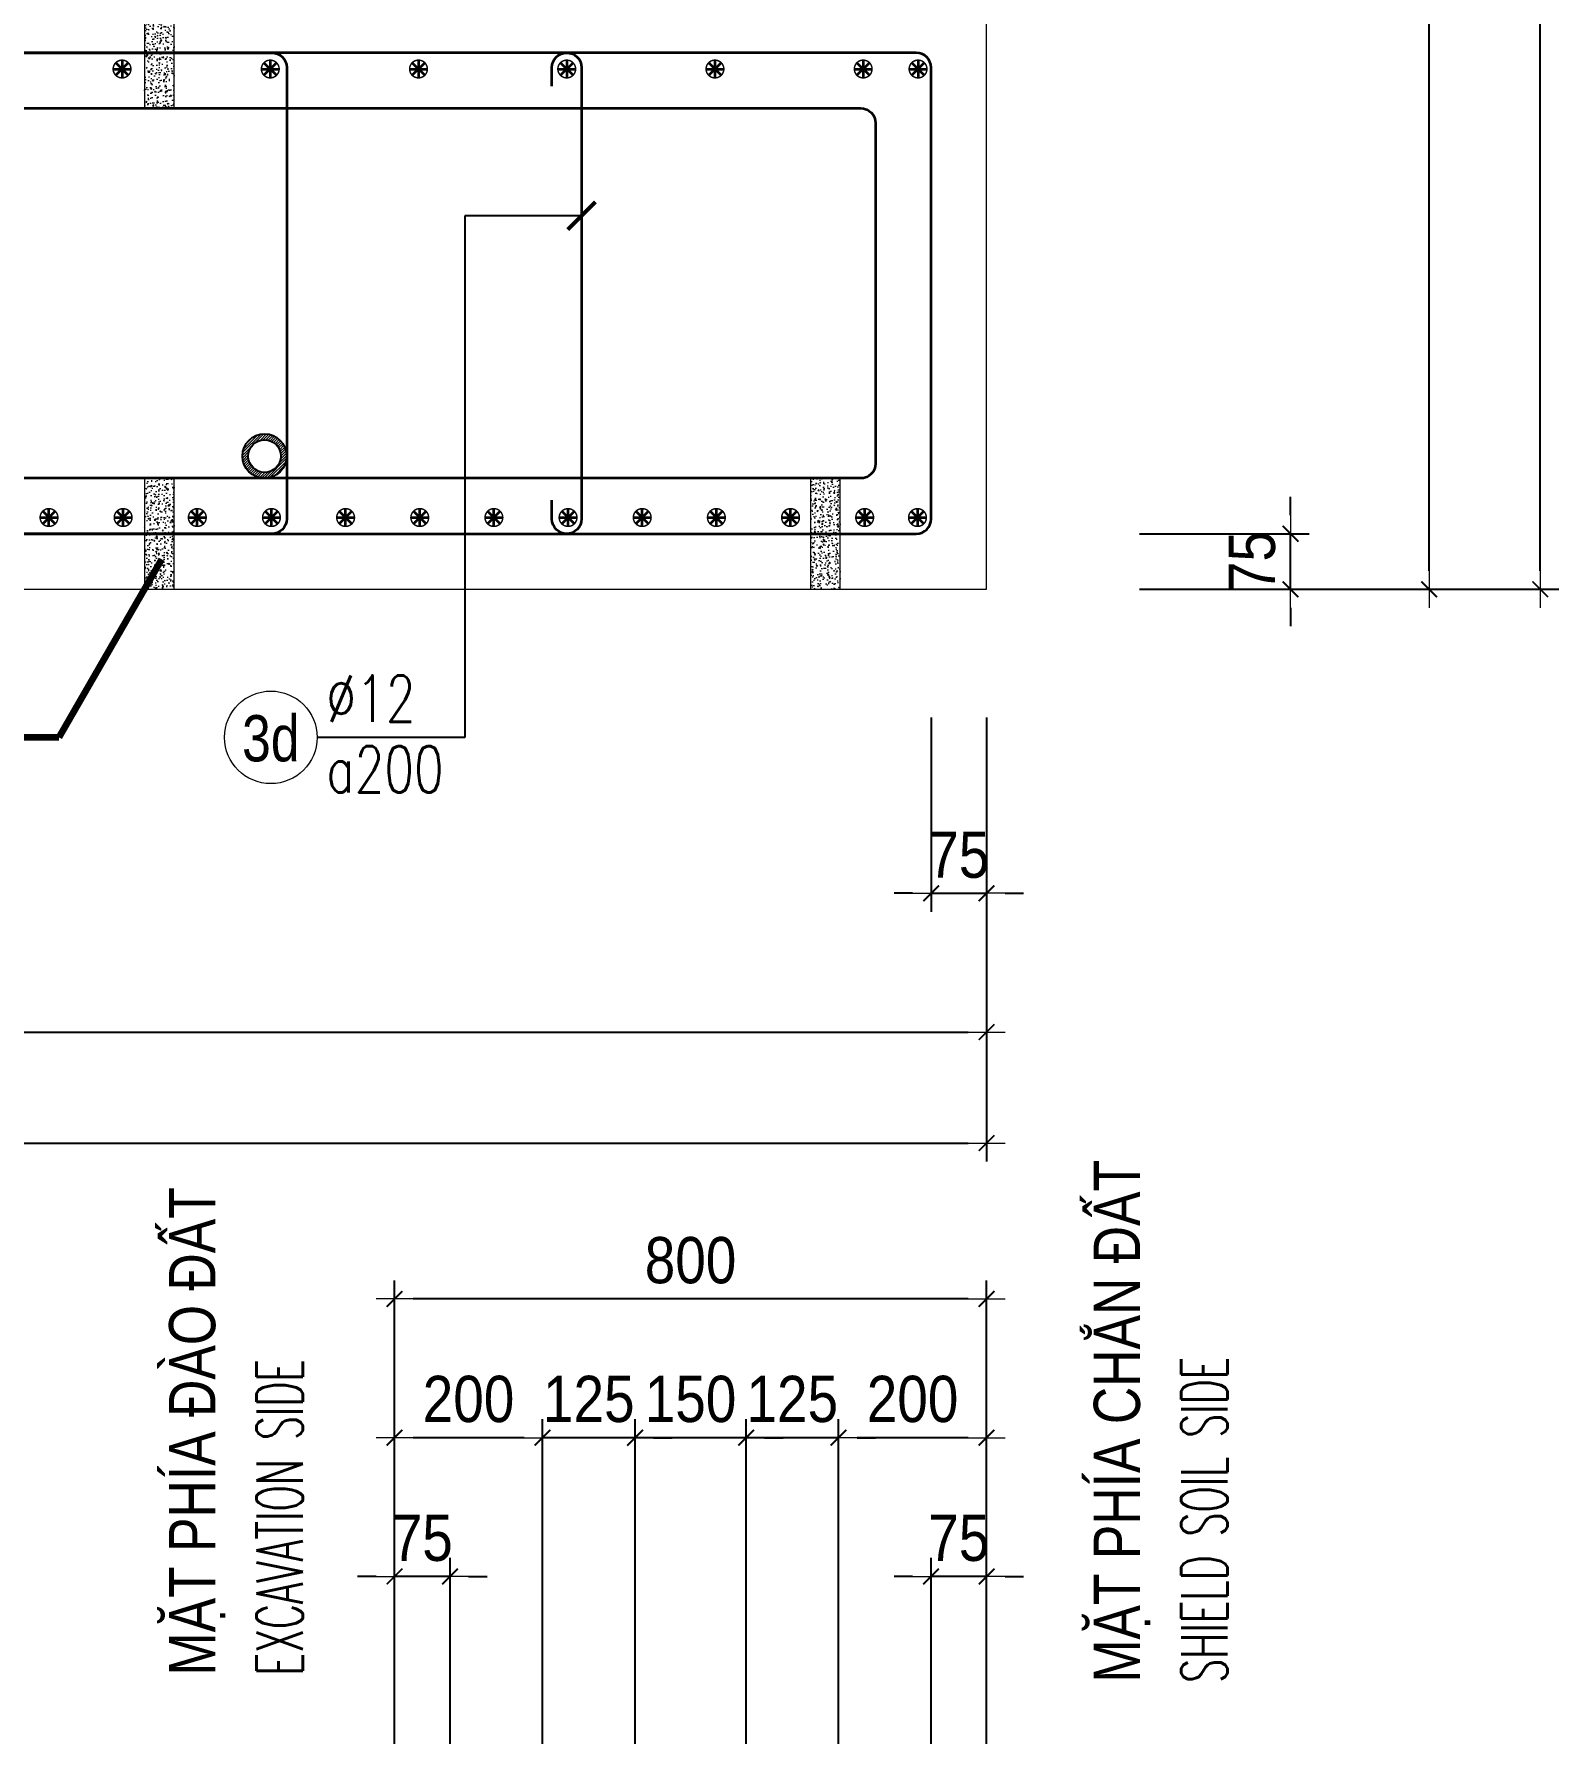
# Model space of a CAD drawing. Header units: millimetres. Extents: x -642477 to 1168880, y -27982 to 330379.
# Drawn here: x 717403 to 723584, y 88572 to 95502 of the extents above; entities that cross this region are included whole.
import ezdxf
from ezdxf.enums import TextEntityAlignment as Align

# ---------------------------------------------------------------- set-up
doc = ezdxf.new("R2010")
doc.units = ezdxf.units.MM
doc.layers.get('0').update_dxf_attribs({"lineweight": 20})
doc.layers.get('Defpoints').update_dxf_attribs({"color": 151, "lineweight": 9})
for name, color, linetype, lineweight in [('NDC_S_BREAK-LINE', 1, 'Continuous', 15), ('NDC_S_DIAPHGRAM WALL', 3, 'Continuous', 20), ('NDC_S_DIM', 1, 'Continuous', 15), ('NDC_S_ENG TITLE', 3, 'Continuous', 20), ('NDC_S_HATCH MATERIAL', 8, 'Continuous', 13), ('NDC_S_LEADER', 1, 'Continuous', 15), ('NDC_S_LEVEL TEXT', 7, 'Continuous', 20), ('NDC_S_REBAR', 4, 'Continuous', 35), ('NDC_S_VN TEXT', 7, 'Continuous', 20)]:
    doc.layers.add(name, color=color, linetype=linetype, lineweight=lineweight)
doc.layers.add('NDC_S_REBAR DES.', color=2, linetype='Continuous')
doc.styles.add('ARIAL', font='arial.ttf', dxfattribs={"width": 0.8})
doc.styles.add('NDC_ARIAL', font='arial.ttf', dxfattribs={"width": 0.85})
doc.styles.add('NDC_DIM', font='', dxfattribs={"width": 0.75})
doc.styles.add('NDC_EN TXT', font='romans.shx', dxfattribs={"width": 0.8})
doc.styles.get('NDC_DIM').set_extended_font_data('Dotum')
doc.dimstyles.new('A1-NDC-1-25 (x3)', dxfattribs={"dimscale": 75, "dimtxt": 2.5, "dimasz": 1, "dimexe": 1, "dimexo": 0, "dimgap": 0.8, "dimtad": 1, "dimdec": 0, "dimlfac": 0.333333, "dimdsep": 46, "dimtxsty": 'NDC_ARIAL', "dimblk": 'DIMMARK', "dimcen": 49999.938995, "dimdle": 1.5, "dimclrd": 1, "dimclre": 1, "dimclrt": 3, "dimadec": 0, "dimazin": 0, "dimtfac": 1, "dimtdec": 0, "dimtix": 1, "dimtmove": 2, "dimatfit": 3, "dimfxl": 1, "dimarcsym": 0})
doc.dimstyles.new('NDC_dim_25', dxfattribs={"dimscale": 25, "dimtxt": 2.2, "dimasz": 1.5, "dimexe": 1.5, "dimexo": 2.5, "dimgap": 1, "dimtad": 1, "dimdec": 0, "dimzin": 0, "dimdsep": 46, "dimtxsty": 'NDC_DIM', "dimblk": 'DIMMARK', "dimcen": 0.09, "dimdle": 1.2, "dimclrd": 1, "dimclre": 1, "dimclrt": 3, "dimadec": 0, "dimazin": 0, "dimtfac": 1, "dimtdec": 0, "dimtix": 1, "dimtofl": 0, "dimtmove": 0, "dimatfit": 3, "dimfxl": 6, "dimfxlon": 1, "dimtolj": 1, "dimtzin": 0, "dimarcsym": 0})

# ---------------------------------------------------------------- blocks, each defined once
blk = doc.blocks.new('Ong sieu am')
at = {"layer": 'NDC_S_HATCH MATERIAL'}
h = blk.add_hatch(dxfattribs=at)
h.set_pattern_fill('ANSI31', color=256, scale=20)
h.set_pattern_definition([(45, (0, 0), (-1.76776695, 1.76776695), [])])
h.paths.add_polyline_path([(-7119.3, 51158.9, 1), (-7179.3, 51158.9, 1)])
h.paths.add_polyline_path([(-7171.3, 51158.9, -1), (-7127.3, 51158.9, -1)], flags=16)
at = {"layer": 'NDC_S_REBAR DES.'}
for radius in [30, 22]:
    blk.add_circle((-7149.3, 51158.9), radius, dxfattribs=at)
blk = doc.blocks.new('con ke BT')
at = {"layer": 'NDC_S_HATCH MATERIAL'}
h = blk.add_hatch(dxfattribs=at)
h.set_pattern_fill('AR-CONC', color=256, scale=2)
h.set_pattern_definition([(50, (0, 0), (14.3452037, -1.2550427), [1.5, -16.5]), (355, (0, 0), (-2.7750267, 15.0438427), [1.2, -13.2]), (100.451444, (1.195, -0.105), (11.570177, 13.7888), [1.274804, -14.0228422]), (46.1842, (0, 4), (21.3448266, -3.3103856), [2.25, -24.75]), (96.635635, (1.779, 3.724), (18.693239, 19.482372), [1.912207, -21.034275]), (351.184164, (0, 4), (18.693239, 19.482372), [1.8, -19.8]), (21, (2, 3), (11.938141, -8.0523778), [1.5, -16.5]), (326, (2, 3), (4.8663066, 14.503001), [1.2, -13.2]), (71.451445, (2.995, 2.329), (16.8044475, 6.450623), [1.274804, -14.0228422]), (37.5, (0, 0), (0.2431971, 6.6578771), [0, -13.04, 0, -13.4, 0, -13.25]), (7.5, (0, 0), (5.2613907, 7.8882342), [0, -7.64, 0, -12.74, 0, -5.05]), (327.5, (-4.46, 0), (10.6764487, -0.45109743), [0, -5, 0, -15.6, 0, -20.7]), (317.5, (-6.46, 0), (11.6637234, 2.0020996), [0, -6.5, 0, -10.36, 0, -14.7])])
h.paths.add_polyline_path([(-7076.9, 51430.9), (-7116.9, 51430.9), (-7116.9, 51280.9), (-7076.9, 51280.9)])
at = {"layer": 'NDC_S_BREAK-LINE'}
blk.add_lwpolyline([(-7116.9, 51430.9), (-7116.9, 51280.9), (-7076.9, 51280.9), (-7076.9, 51430.9)], close=True, dxfattribs=at)
blk = doc.blocks.new('*U1086')
at = {"layer": 'NDC_S_LEADER', "xscale": 3, "yscale": 3, "zscale": 3}
blk.add_blockref('con ke BT', (21290.7, -154067.7), dxfattribs=at)
blk = doc.blocks.new('*U1079')
at = {"layer": 'NDC_S_DIM', "color": 0, "linetype": 'ByBlock', "lineweight": -2, "transparency": 16777216}
blk.add_blockref('*U1086', (8100, 0), dxfattribs=at)
blk = doc.blocks.new('*U1080')
at = {"layer": 'NDC_S_LEADER', "xscale": 3, "yscale": 3, "zscale": 3}
blk.add_blockref('con ke BT', (21290.7, -154067.7), dxfattribs=at)
blk = doc.blocks.new('*U1081')
at = {"layer": 'NDC_S_DIM', "color": 0, "linetype": 'ByBlock', "lineweight": -2, "transparency": 16777216}
for p in [(8100, 0), (10800, 0)]:
    blk.add_blockref('*U1080', p, dxfattribs=at)
blk = doc.blocks.new('kata_block_THEP')
at = {"layer": 'NDC_S_REBAR', "color": 0}
for p, q in [((-0.5, 0), (0.5, 0)), ((-0.354, 0.354), (0.354, -0.354)), ((0.354, 0.354), (-0.354, -0.354)), ((0, 0.5), (0, -0.5))]:
    blk.add_line(p, q, dxfattribs=at)
at = {"layer": 'NDC_S_REBAR', "color": 0, "const_width": 0.0833}
blk.add_lwpolyline([(-0.5, 0, 1), (0.5, 0, 1), (-0.5, 0, 1)], format="xyb", dxfattribs=at)
blk = doc.blocks.new('*U1082')
at = {"layer": 'NDC_S_REBAR', "ltscale": 80, "xscale": 72, "yscale": 72, "zscale": 72}
blk.add_blockref('kata_block_THEP', (0, 0), dxfattribs=at)
blk = doc.blocks.new('*U1083')
at = {"layer": 'NDC_S_LEVEL TEXT', "color": 0, "linetype": 'ByBlock', "lineweight": -2, "transparency": 16777216}
for p in [(9013.5, 0), (9614.4, 0), (10215.3, 0), (10816.2, 0), (11417.1, 0), (12018, 0)]:
    blk.add_blockref('*U1082', p, dxfattribs=at)
blk = doc.blocks.new('*U1084')
at = {"layer": 'NDC_S_REBAR', "ltscale": 80, "xscale": 72, "yscale": 72, "zscale": 72}
blk.add_blockref('kata_block_THEP', (0, 0), dxfattribs=at)
blk = doc.blocks.new('*U1085')
at = {"layer": 'NDC_S_LEVEL TEXT', "color": 0, "linetype": 'ByBlock', "lineweight": -2, "transparency": 16777216}
for p in [(8717.4, 0), (9018, 0), (9318.6, 0), (9619.2, 0), (9919.8, 0), (10220.4, 0), (10521, 0), (10821.6, 0), (11122.2, 0), (11422.8, 0), (11723.4, 0), (12024, 0)]:
    blk.add_blockref('*U1084', p, dxfattribs=at)
blk = doc.blocks.new('DIMMARK')
at = {"layer": 'NDC_S_DIM', "color": 1}
blk.add_line((-1.5, 0), (1, 0), dxfattribs=at)
at = {"layer": 'NDC_S_DIM', "color": 2, "const_width": 0.1}
blk.add_lwpolyline([(-0.424, -0.424), (0.424, 0.424)], dxfattribs=at)
blk = doc.blocks.new('*D1089')
at = {"layer": 'Defpoints', "color": 0, "ltscale": 100, "transparency": 16777216}
for p in [(721038.9, 92731.6), (721263.9, 92731.6), (721263.9, 92019.4)]:
    blk.add_point(p, dxfattribs=at)
at = {"layer": 'NDC_S_DIM', "color": 1, "lineweight": -2, "ltscale": 100, "transparency": 16777216}
for p, q in [((721038.9, 92731.6), (721038.9, 91944.4)), ((721263.9, 92731.6), (721263.9, 91944.4)), ((720963.9, 92019.4), (720888.9, 92019.4)), ((721038.9, 92019.4), (721263.9, 92019.4)), ((721338.9, 92019.4), (721413.9, 92019.4))]:
    blk.add_line(p, q, dxfattribs=at)
at = {"layer": 'NDC_S_DIM', "color": 1, "lineweight": -2, "ltscale": 100, "transparency": 16777216, "xscale": 75, "yscale": 75, "zscale": 75}
blk.add_blockref('DIMMARK', (721038.9, 92019.4), dxfattribs=at)
at = {"layer": 'NDC_S_DIM', "color": 1, "lineweight": -2, "ltscale": 100, "transparency": 16777216, "xscale": 75, "yscale": 75, "zscale": 75, "rotation": 180}
blk.add_blockref('DIMMARK', (721263.9, 92019.4), dxfattribs=at)
at = {"layer": 'NDC_S_DIM', "color": 3, "ltscale": 100, "transparency": 16777216, "insert": (721151.4, 92174.7), "char_height": 187.5, "attachment_point": 5, "style": 'NDC_ARIAL'}
blk.add_mtext('75', dxfattribs=at)
blk = doc.blocks.new('*D1091')
at = {"layer": 'Defpoints', "color": 0, "ltscale": 100, "transparency": 16777216}
for p in [(708461.4, 92731.6), (721263.9, 92731.6), (721263.9, 91456.9)]:
    blk.add_point(p, dxfattribs=at)
at = {"layer": 'NDC_S_DIM', "color": 1, "lineweight": -2, "ltscale": 100, "transparency": 16777216}
for p, q in [((708461.4, 92731.6), (708461.4, 91381.9)), ((721263.9, 92731.6), (721263.9, 91381.9)), ((708536.4, 91456.9), (721188.9, 91456.9))]:
    blk.add_line(p, q, dxfattribs=at)
at = {"layer": 'NDC_S_DIM', "color": 1, "lineweight": -2, "ltscale": 100, "transparency": 16777216, "xscale": 75, "yscale": 75, "zscale": 75, "rotation": 180}
blk.add_blockref('DIMMARK', (708461.4, 91456.9), dxfattribs=at)
at = {"layer": 'NDC_S_DIM', "color": 1, "lineweight": -2, "ltscale": 100, "transparency": 16777216, "xscale": 75, "yscale": 75, "zscale": 75}
blk.add_blockref('DIMMARK', (721263.9, 91456.9), dxfattribs=at)
at = {"layer": 'NDC_S_DIM', "color": 3, "ltscale": 100, "transparency": 16777216, "insert": (714862.6, 91612.6), "char_height": 187.5, "attachment_point": 5, "style": 'NDC_ARIAL'}
blk.add_mtext('4268', dxfattribs=at)
blk = doc.blocks.new('*D1092')
at = {"layer": 'Defpoints', "color": 0, "ltscale": 100, "transparency": 16777216}
for p in [(708461.4, 92731.6), (721263.9, 92731.6), (721263.9, 91006.9)]:
    blk.add_point(p, dxfattribs=at)
at = {"layer": 'NDC_S_DIM', "color": 1, "lineweight": -2, "ltscale": 100, "transparency": 16777216}
for p, q in [((708461.4, 92731.6), (708461.4, 90931.9)), ((721263.9, 92731.6), (721263.9, 90931.9)), ((708536.4, 91006.9), (721188.9, 91006.9))]:
    blk.add_line(p, q, dxfattribs=at)
at = {"layer": 'NDC_S_DIM', "color": 1, "lineweight": -2, "ltscale": 100, "transparency": 16777216, "xscale": 75, "yscale": 75, "zscale": 75, "rotation": 180}
blk.add_blockref('DIMMARK', (708461.4, 91006.9), dxfattribs=at)
at = {"layer": 'NDC_S_DIM', "color": 1, "lineweight": -2, "ltscale": 100, "transparency": 16777216, "xscale": 75, "yscale": 75, "zscale": 75}
blk.add_blockref('DIMMARK', (721263.9, 91006.9), dxfattribs=at)
at = {"layer": 'NDC_S_DIM', "color": 3, "ltscale": 100, "transparency": 16777216, "insert": (714862.6, 91162.6), "char_height": 187.5, "attachment_point": 5, "style": 'NDC_ARIAL'}
blk.add_mtext('4268', dxfattribs=at)
blk = doc.blocks.new('*D1116')
at = {"layer": 'Defpoints', "color": 0, "ltscale": 100, "transparency": 16777216}
for p in [(721883.6, 93476.6), (722496.1, 93476.6), (721883.6, 93251.6)]:
    blk.add_point(p, dxfattribs=at)
at = {"layer": 'NDC_S_DIM', "color": 1, "lineweight": -2, "ltscale": 100, "transparency": 16777216}
for p, q in [((722496.1, 93551.6), (722496.1, 93626.6)), ((721883.6, 93476.6), (722571.1, 93476.6)), ((722496.1, 93251.6), (722496.1, 93476.6)), ((721883.6, 93251.6), (722571.1, 93251.6)), ((722496.1, 93176.6), (722496.1, 93101.6))]:
    blk.add_line(p, q, dxfattribs=at)
at = {"layer": 'NDC_S_DIM', "color": 1, "lineweight": -2, "ltscale": 100, "transparency": 16777216, "xscale": 75, "yscale": 75, "zscale": 75}
for p, rotation in [((722496.1, 93476.6), 270), ((722496.1, 93251.6), 90)]:
    blk.add_blockref('DIMMARK', p, dxfattribs=dict(at, rotation=rotation))
at = {"layer": 'NDC_S_DIM', "color": 3, "ltscale": 100, "transparency": 16777216, "insert": (722340.8, 93364.1), "char_height": 187.5, "attachment_point": 5, "rotation": 90, "style": 'NDC_ARIAL'}
blk.add_mtext('75', dxfattribs=at)
blk = doc.blocks.new('*D1118')
at = {"layer": 'Defpoints', "color": 0, "ltscale": 100, "transparency": 16777216}
for p in [(721883.6, 101051.6), (723058.6, 101051.6), (721883.6, 93251.6)]:
    blk.add_point(p, dxfattribs=at)
at = {"layer": 'NDC_S_DIM', "color": 1, "lineweight": -2, "ltscale": 100, "transparency": 16777216}
for p, q in [((721883.6, 101051.6), (723133.6, 101051.6)), ((723058.6, 93326.6), (723058.6, 100976.6)), ((721883.6, 93251.6), (723133.6, 93251.6))]:
    blk.add_line(p, q, dxfattribs=at)
at = {"layer": 'NDC_S_DIM', "color": 1, "lineweight": -2, "ltscale": 100, "transparency": 16777216, "xscale": 75, "yscale": 75, "zscale": 75}
for p, rotation in [((723058.6, 101051.6), 90), ((723058.6, 93251.6), 270)]:
    blk.add_blockref('DIMMARK', p, dxfattribs=dict(at, rotation=rotation))
at = {"layer": 'NDC_S_DIM', "color": 3, "ltscale": 100, "transparency": 16777216, "insert": (722902.9, 97151.6), "char_height": 187.5, "attachment_point": 5, "rotation": 90, "style": 'NDC_ARIAL'}
blk.add_mtext('2600', dxfattribs=at)
blk = doc.blocks.new('*D1120')
at = {"layer": 'Defpoints', "color": 0, "ltscale": 100, "transparency": 16777216}
for p in [(721883.6, 101651.6), (723508.6, 101651.6), (721883.6, 93251.6)]:
    blk.add_point(p, dxfattribs=at)
at = {"layer": 'NDC_S_DIM', "color": 1, "lineweight": -2, "ltscale": 100, "transparency": 16777216}
for p, q in [((721883.6, 101651.6), (723583.6, 101651.6)), ((723508.6, 93326.6), (723508.6, 101576.6)), ((721883.6, 93251.6), (723583.6, 93251.6))]:
    blk.add_line(p, q, dxfattribs=at)
at = {"layer": 'NDC_S_DIM', "color": 1, "lineweight": -2, "ltscale": 100, "transparency": 16777216, "xscale": 75, "yscale": 75, "zscale": 75}
for p, rotation in [((723508.6, 101651.6), 90), ((723508.6, 93251.6), 270)]:
    blk.add_blockref('DIMMARK', p, dxfattribs=dict(at, rotation=rotation))
at = {"layer": 'NDC_S_DIM', "color": 3, "ltscale": 100, "transparency": 16777216, "insert": (723352.9, 97451.6), "char_height": 187.5, "attachment_point": 5, "rotation": 90, "style": 'NDC_ARIAL'}
blk.add_mtext('2800', dxfattribs=at)
blk = doc.blocks.new('*U367')
blk.add_circle((-2.5, 0), 2.5)
at = {"layer": 'NDC_S_VN TEXT', "color": 3, "style": 'NDC_EN TXT', "width": 0.75}
for tag, p in [('DK1', (0.5, 0.846)), ('KC1', (0.5, -2.973))]:
    blk.add_attdef(tag, p, '', height=2.5, dxfattribs=at)
at = {"layer": 'NDC_S_VN TEXT', "color": 7, "style": 'ARIAL', "width": 0.8}
blk.add_attdef('SH2', text='', height=2.5, dxfattribs=at).set_placement((-2.5, 0), align=Align.MIDDLE)
blk = doc.blocks.new('*D1139')
at = {"layer": 'Defpoints', "color": 0, "ltscale": 100, "transparency": 16777216}
for p in [(720663.9, 89812.9), (720663.9, 88572.1), (721263.9, 88572.1)]:
    blk.add_point(p, dxfattribs=at)
at = {"layer": 'NDC_S_DIM', "color": 1, "lineweight": -2, "ltscale": 100, "transparency": 16777216}
for p, q in [((720663.9, 88572.1), (720663.9, 89887.9)), ((721263.9, 88572.1), (721263.9, 89887.9)), ((721188.9, 89812.9), (720738.9, 89812.9))]:
    blk.add_line(p, q, dxfattribs=at)
at = {"layer": 'NDC_S_DIM', "color": 1, "lineweight": -2, "ltscale": 100, "transparency": 16777216, "xscale": 75, "yscale": 75, "zscale": 75, "rotation": 180}
blk.add_blockref('DIMMARK', (720663.9, 89812.9), dxfattribs=at)
at = {"layer": 'NDC_S_DIM', "color": 1, "lineweight": -2, "ltscale": 100, "transparency": 16777216, "xscale": 75, "yscale": 75, "zscale": 75}
blk.add_blockref('DIMMARK', (721263.9, 89812.9), dxfattribs=at)
at = {"layer": 'NDC_S_DIM', "color": 3, "ltscale": 100, "transparency": 16777216, "insert": (720963.9, 89968.7), "char_height": 187.5, "attachment_point": 5, "style": 'NDC_ARIAL'}
blk.add_mtext('200', dxfattribs=at)
blk = doc.blocks.new('*D1140')
at = {"layer": 'Defpoints', "color": 0, "ltscale": 100, "transparency": 16777216}
for p in [(720288.9, 89812.9), (720288.9, 88572.1), (720663.9, 88572.1)]:
    blk.add_point(p, dxfattribs=at)
at = {"layer": 'NDC_S_DIM', "color": 1, "lineweight": -2, "ltscale": 100, "transparency": 16777216}
for p, q in [((720288.9, 88572.1), (720288.9, 89887.9)), ((720663.9, 88572.1), (720663.9, 89887.9)), ((720213.9, 89812.9), (720138.9, 89812.9)), ((720663.9, 89812.9), (720288.9, 89812.9)), ((720738.9, 89812.9), (720813.9, 89812.9))]:
    blk.add_line(p, q, dxfattribs=at)
at = {"layer": 'NDC_S_DIM', "color": 1, "lineweight": -2, "ltscale": 100, "transparency": 16777216, "xscale": 75, "yscale": 75, "zscale": 75}
blk.add_blockref('DIMMARK', (720288.9, 89812.9), dxfattribs=at)
at = {"layer": 'NDC_S_DIM', "color": 1, "lineweight": -2, "ltscale": 100, "transparency": 16777216, "xscale": 75, "yscale": 75, "zscale": 75, "rotation": 180}
blk.add_blockref('DIMMARK', (720663.9, 89812.9), dxfattribs=at)
at = {"layer": 'NDC_S_DIM', "color": 3, "ltscale": 100, "transparency": 16777216, "insert": (720476.4, 89968.7), "char_height": 187.5, "attachment_point": 5, "style": 'NDC_ARIAL'}
blk.add_mtext('125', dxfattribs=at)
blk = doc.blocks.new('*D1141')
at = {"layer": 'Defpoints', "color": 0, "ltscale": 100, "transparency": 16777216}
for p in [(719838.9, 89812.9), (719838.9, 88572.1), (720288.9, 88572.1)]:
    blk.add_point(p, dxfattribs=at)
at = {"layer": 'NDC_S_DIM', "color": 1, "lineweight": -2, "ltscale": 100, "transparency": 16777216}
for p, q in [((719838.9, 88572.1), (719838.9, 89887.9)), ((720288.9, 88572.1), (720288.9, 89887.9)), ((719763.9, 89812.9), (719688.9, 89812.9)), ((720288.9, 89812.9), (719838.9, 89812.9)), ((720363.9, 89812.9), (720438.9, 89812.9))]:
    blk.add_line(p, q, dxfattribs=at)
at = {"layer": 'NDC_S_DIM', "color": 1, "lineweight": -2, "ltscale": 100, "transparency": 16777216, "xscale": 75, "yscale": 75, "zscale": 75}
blk.add_blockref('DIMMARK', (719838.9, 89812.9), dxfattribs=at)
at = {"layer": 'NDC_S_DIM', "color": 1, "lineweight": -2, "ltscale": 100, "transparency": 16777216, "xscale": 75, "yscale": 75, "zscale": 75, "rotation": 180}
blk.add_blockref('DIMMARK', (720288.9, 89812.9), dxfattribs=at)
at = {"layer": 'NDC_S_DIM', "color": 3, "ltscale": 100, "transparency": 16777216, "insert": (720063.9, 89968.7), "char_height": 187.5, "attachment_point": 5, "style": 'NDC_ARIAL'}
blk.add_mtext('150', dxfattribs=at)
blk = doc.blocks.new('*D1142')
at = {"layer": 'Defpoints', "color": 0, "ltscale": 100, "transparency": 16777216}
for p in [(719463.9, 89812.9), (719463.9, 88572.1), (719838.9, 88572.1)]:
    blk.add_point(p, dxfattribs=at)
at = {"layer": 'NDC_S_DIM', "color": 1, "lineweight": -2, "ltscale": 100, "transparency": 16777216}
for p, q in [((719463.9, 88572.1), (719463.9, 89887.9)), ((719838.9, 88572.1), (719838.9, 89887.9)), ((719388.9, 89812.9), (719313.9, 89812.9)), ((719838.9, 89812.9), (719463.9, 89812.9)), ((719913.9, 89812.9), (719988.9, 89812.9))]:
    blk.add_line(p, q, dxfattribs=at)
at = {"layer": 'NDC_S_DIM', "color": 1, "lineweight": -2, "ltscale": 100, "transparency": 16777216, "xscale": 75, "yscale": 75, "zscale": 75}
blk.add_blockref('DIMMARK', (719463.9, 89812.9), dxfattribs=at)
at = {"layer": 'NDC_S_DIM', "color": 1, "lineweight": -2, "ltscale": 100, "transparency": 16777216, "xscale": 75, "yscale": 75, "zscale": 75, "rotation": 180}
blk.add_blockref('DIMMARK', (719838.9, 89812.9), dxfattribs=at)
at = {"layer": 'NDC_S_DIM', "color": 3, "ltscale": 100, "transparency": 16777216, "insert": (719651.4, 89968.7), "char_height": 187.5, "attachment_point": 5, "style": 'NDC_ARIAL'}
blk.add_mtext('125', dxfattribs=at)
blk = doc.blocks.new('*D1143')
at = {"layer": 'Defpoints', "color": 0, "ltscale": 100, "transparency": 16777216}
for p in [(718863.9, 89812.9), (718863.9, 88572.1), (719463.9, 88572.1)]:
    blk.add_point(p, dxfattribs=at)
at = {"layer": 'NDC_S_DIM', "color": 1, "lineweight": -2, "ltscale": 100, "transparency": 16777216}
for p, q in [((718863.9, 88572.1), (718863.9, 89887.9)), ((719463.9, 88572.1), (719463.9, 89887.9)), ((719388.9, 89812.9), (718938.9, 89812.9))]:
    blk.add_line(p, q, dxfattribs=at)
at = {"layer": 'NDC_S_DIM', "color": 1, "lineweight": -2, "ltscale": 100, "transparency": 16777216, "xscale": 75, "yscale": 75, "zscale": 75, "rotation": 180}
blk.add_blockref('DIMMARK', (718863.9, 89812.9), dxfattribs=at)
at = {"layer": 'NDC_S_DIM', "color": 1, "lineweight": -2, "ltscale": 100, "transparency": 16777216, "xscale": 75, "yscale": 75, "zscale": 75}
blk.add_blockref('DIMMARK', (719463.9, 89812.9), dxfattribs=at)
at = {"layer": 'NDC_S_DIM', "color": 3, "ltscale": 100, "transparency": 16777216, "insert": (719163.9, 89968.7), "char_height": 187.5, "attachment_point": 5, "style": 'NDC_ARIAL'}
blk.add_mtext('200', dxfattribs=at)
blk = doc.blocks.new('*D1144')
at = {"layer": 'Defpoints', "color": 0, "ltscale": 100, "transparency": 16777216}
for p in [(718863.9, 90375.4), (718863.9, 88572.1), (721263.9, 88572.1)]:
    blk.add_point(p, dxfattribs=at)
at = {"layer": 'NDC_S_DIM', "color": 1, "lineweight": -2, "ltscale": 100, "transparency": 16777216}
for p, q in [((718863.9, 88572.1), (718863.9, 90450.4)), ((721263.9, 88572.1), (721263.9, 90450.4)), ((721188.9, 90375.4), (718938.9, 90375.4))]:
    blk.add_line(p, q, dxfattribs=at)
at = {"layer": 'NDC_S_DIM', "color": 1, "lineweight": -2, "ltscale": 100, "transparency": 16777216, "xscale": 75, "yscale": 75, "zscale": 75, "rotation": 180}
blk.add_blockref('DIMMARK', (718863.9, 90375.4), dxfattribs=at)
at = {"layer": 'NDC_S_DIM', "color": 1, "lineweight": -2, "ltscale": 100, "transparency": 16777216, "xscale": 75, "yscale": 75, "zscale": 75}
blk.add_blockref('DIMMARK', (721263.9, 90375.4), dxfattribs=at)
at = {"layer": 'NDC_S_DIM', "color": 3, "ltscale": 100, "transparency": 16777216, "insert": (720063.9, 90531.2), "char_height": 187.5, "attachment_point": 5, "style": 'NDC_ARIAL'}
blk.add_mtext('800', dxfattribs=at)
blk = doc.blocks.new('*D1145')
at = {"layer": 'Defpoints', "color": 0, "ltscale": 100, "transparency": 16777216}
for p in [(721038.9, 89250.4), (721038.9, 88572.1), (721263.9, 88572.1)]:
    blk.add_point(p, dxfattribs=at)
at = {"layer": 'NDC_S_DIM', "color": 1, "lineweight": -2, "ltscale": 100, "transparency": 16777216}
for p, q in [((721038.9, 88572.1), (721038.9, 89325.4)), ((721263.9, 88572.1), (721263.9, 89325.4)), ((720963.9, 89250.4), (720888.9, 89250.4)), ((721263.9, 89250.4), (721038.9, 89250.4)), ((721338.9, 89250.4), (721413.9, 89250.4))]:
    blk.add_line(p, q, dxfattribs=at)
at = {"layer": 'NDC_S_DIM', "color": 1, "lineweight": -2, "ltscale": 100, "transparency": 16777216, "xscale": 75, "yscale": 75, "zscale": 75}
blk.add_blockref('DIMMARK', (721038.9, 89250.4), dxfattribs=at)
at = {"layer": 'NDC_S_DIM', "color": 1, "lineweight": -2, "ltscale": 100, "transparency": 16777216, "xscale": 75, "yscale": 75, "zscale": 75, "rotation": 180}
blk.add_blockref('DIMMARK', (721263.9, 89250.4), dxfattribs=at)
at = {"layer": 'NDC_S_DIM', "color": 3, "ltscale": 100, "transparency": 16777216, "insert": (721151.4, 89405.8), "char_height": 187.5, "attachment_point": 5, "style": 'NDC_ARIAL'}
blk.add_mtext('75', dxfattribs=at)
blk = doc.blocks.new('*D1146')
at = {"layer": 'Defpoints', "color": 0, "ltscale": 100, "transparency": 16777216}
for p in [(718863.9, 89250.4), (718863.9, 88572.1), (719088.9, 88572.1)]:
    blk.add_point(p, dxfattribs=at)
at = {"layer": 'NDC_S_DIM', "color": 1, "lineweight": -2, "ltscale": 100, "transparency": 16777216}
for p, q in [((718863.9, 88572.1), (718863.9, 89325.4)), ((719088.9, 88572.1), (719088.9, 89325.4)), ((718788.9, 89250.4), (718713.9, 89250.4)), ((719088.9, 89250.4), (718863.9, 89250.4)), ((719163.9, 89250.4), (719238.9, 89250.4))]:
    blk.add_line(p, q, dxfattribs=at)
at = {"layer": 'NDC_S_DIM', "color": 1, "lineweight": -2, "ltscale": 100, "transparency": 16777216, "xscale": 75, "yscale": 75, "zscale": 75}
blk.add_blockref('DIMMARK', (718863.9, 89250.4), dxfattribs=at)
at = {"layer": 'NDC_S_DIM', "color": 1, "lineweight": -2, "ltscale": 100, "transparency": 16777216, "xscale": 75, "yscale": 75, "zscale": 75, "rotation": 180}
blk.add_blockref('DIMMARK', (719088.9, 89250.4), dxfattribs=at)
at = {"layer": 'NDC_S_DIM', "color": 3, "ltscale": 100, "transparency": 16777216, "insert": (718976.4, 89405.8), "char_height": 187.5, "attachment_point": 5, "style": 'NDC_ARIAL'}
blk.add_mtext('75', dxfattribs=at)

msp = doc.modelspace()

# ---------------------------------------------------------------- linework, layer by layer
at = {"layer": 'NDC_S_DIAPHGRAM WALL', "ltscale": 0.01}
msp.add_lwpolyline([(708461.4, 93251.6), (721263.9, 93251.6), (721263.9, 101651.6), (720663.9, 101651.6), (720288.9, 101051.6), (719838.9, 101051.6), (719463.9, 101651.6), (718863.9, 101651.6), (718863.9, 95651.6), (708461.4, 95651.6), (708461.4, 95051.6), (707861.4, 94676.6), (707861.4, 94226.6), (708461.4, 93851.6)], close=True, dxfattribs=at)
at = {"layer": 'NDC_S_REBAR'}
for points in [[(708746.4, 95426.6, 0.414214), (708686.4, 95366.6), (708686.4, 93536.6, 0.414214), (708746.4, 93476.6), (708746.4, 93476.6), (720978.9, 93476.6, 0.414214), (721038.9, 93536.6), (721038.9, 95366.6, 0.414214), (720978.9, 95426.6)], [(717165.7, 95426.6), (718367, 95426.6, -0.414214), (718427, 95366.6), (718427, 93536.6, -0.414214), (718367, 93476.6), (717165.7, 93476.6, -0.414214), (717105.7, 93536.6), (717105.7, 95366.6, -0.414214)], [(708971.4, 95201.6), (720753.9, 95201.6, -0.414214), (720813.9, 95141.6), (720813.9, 93761.6, -0.414214), (720753.9, 93701.6), (708971.4, 93701.6, -0.414214), (708911.4, 93761.6), (708911.4, 95141.6, -0.414214)]]:
    msp.add_lwpolyline(points, format="xyb", close=True, dxfattribs=at)
msp.add_lwpolyline([(719502, 95290.7), (719502, 95366.6, -0.414214), (719562, 95426.6, -0.414214), (719622, 95366.6), (719622, 93536.6, -0.414214), (719562, 93476.6, -0.414214), (719502, 93536.6), (719502, 93612.5)], format="xyb", dxfattribs=at)

# ---------------------------------------------------------------- block references
at = {"layer": 'NDC_S_DIM'}
for name, p in [('*U1079', (709810.8, 95426.6)), ('*U1081', (709810.8, 93476.6))]:
    msp.add_blockref(name, p, dxfattribs=at)
at = {"layer": 'NDC_S_DIM', "ltscale": 80, "xscale": 75, "yscale": 75, "zscale": 75}
msp.add_blockref('*U367', (718550, 92651.6), dxfattribs=at).add_auto_attribs({'SH2': '3d', 'DK1': '%%c12', 'KC1': 'a200'})
at = {"layer": 'NDC_S_LEADER', "xscale": 3, "yscale": 3, "zscale": 3}
msp.add_blockref('Ong sieu am', (739784.9, -59685), dxfattribs=at)
at = {"layer": 'NDC_S_LEVEL TEXT'}
msp.add_blockref('*U1083', (708745.8, 95360.6), dxfattribs=at)
at = {"layer": 'NDC_S_LEVEL TEXT', "extrusion": (0, 0, -1), "zscale": -1, "rotation": 180}
msp.add_blockref('*U1085', (-708745.8, 93542.6), dxfattribs=at)
at = {"layer": 'NDC_S_REBAR', "ltscale": 80, "xscale": -72.00000000000001, "yscale": 72.00000000000001, "zscale": 72, "rotation": 90}
for p in [(720986.1, 95360.6), (720983.9, 93542.6)]:
    msp.add_blockref('kata_block_THEP', p, dxfattribs=at)

# ---------------------------------------------------------------- texts
at = {"layer": 'NDC_S_ENG TITLE', "style": 'NDC_EN TXT', "width": 0.6}
for s, p in [('EXCAVATION SIDE', (718398.3, 88849.2)), ('SHIELD SOIL SIDE', (722146.8, 88820.1))]:
    msp.add_text(s, height=187.5, rotation=90, dxfattribs=at).set_placement(p, align=Align.MIDDLE_LEFT)
at = {"layer": 'NDC_S_LEVEL TEXT', "style": 'NDC_ARIAL', "width": 0.8}
for s, p in [('MẶT PHÍA CHẮN ĐẤT', (721792.1, 88820.1)), ('MẶT PHÍA ĐÀO ĐẤT', (718043.6, 88849.2))]:
    msp.add_text(s, height=187.5, rotation=90, dxfattribs=at).set_placement(p, align=Align.MIDDLE_LEFT)

# ---------------------------------------------------------------- dimensions: what is measured, and where the dimension line sits
at = {"layer": 'NDC_S_DIM', "ltscale": 100}
for base, p1, p2, angle, picture, middle in [((723508.6, 101651.6), (721883.6, 93251.6), (721883.6, 101651.6), 90, '*D1120', (723352.9, 97451.6)), ((723058.6, 101051.6), (721883.6, 93251.6), (721883.6, 101051.6), 90, '*D1118', (722902.9, 97151.6)), ((722496.1, 93476.6), (721883.6, 93251.6), (721883.6, 93476.6), 90, '*D1116', (722340.8, 93364.1)), ((718863.9, 90375.4), (721263.9, 88572.1), (718863.9, 88572.1), 180, '*D1144', (720063.9, 90531.2)), ((718863.9, 89812.9), (719463.9, 88572.1), (718863.9, 88572.1), 180, '*D1143', (719163.9, 89968.7)), ((719463.9, 89812.9), (719838.9, 88572.1), (719463.9, 88572.1), 180, '*D1142', (719651.4, 89968.7)), ((719838.9, 89812.9), (720288.9, 88572.1), (719838.9, 88572.1), 180, '*D1141', (720063.9, 89968.7)), ((720288.9, 89812.9), (720663.9, 88572.1), (720288.9, 88572.1), 180, '*D1140', (720476.4, 89968.7)), ((720663.9, 89812.9), (721263.9, 88572.1), (720663.9, 88572.1), 180, '*D1139', (720963.9, 89968.7)), ((718863.9, 89250.4), (719088.9, 88572.1), (718863.9, 88572.1), 180, '*D1146', (718976.4, 89405.8)), ((721038.9, 89250.4), (721263.9, 88572.1), (721038.9, 88572.1), 180, '*D1145', (721151.4, 89405.8))]:
    dim = msp.add_linear_dim(base=base, p1=p1, p2=p2, angle=angle, dimstyle='A1-NDC-1-25 (x3)', dxfattribs=at)
    dim.commit()
    dim.dimension.update_dxf_attribs({"geometry": picture, "text_midpoint": middle})
for base, p1, p2, picture, middle in [((721263.9225, 91456.8882), (708461.3698, 92731.5929), (721263.9225, 92731.5929), '*D1091', (714862.6462, 91612.6206)), ((721263.9225, 91006.8882), (708461.3698, 92731.5929), (721263.9225, 92731.5929), '*D1092', (714862.6462, 91162.6206)), ((721263.9, 92019.4), (721038.9, 92731.6), (721263.9, 92731.6), '*D1089', (721151.4, 92174.7))]:
    dim = msp.add_linear_dim(base=base, p1=p1, p2=p2, dimstyle='A1-NDC-1-25 (x3)', dxfattribs=at)
    dim.commit()
    dim.dimension.update_dxf_attribs({"geometry": picture, "text_midpoint": middle})

# ---------------------------------------------------------------- leaders
at = {"layer": 'NDC_S_LEADER'}
for points, override in [([(719622, 94765.8), (719148.3, 94765.8)], {"dimasz": 4.5, "dimldrblk": 'ArchTick'}), ([(719148.3, 94765.8), (719148.3, 92651.6), (718550, 92651.6)], {"dimasz": 7.5, "dimldrblk": 'None'}), ([(717918.7, 93372.4), (717502.7, 92651.6), (715830.6, 92651.6)], {"dimasz": 4.5, "dimlwd": 65533})]:
    msp.add_leader(points, dimstyle='NDC_dim_25', override=override, dxfattribs=at)

doc.saveas('drawing.dxf')
